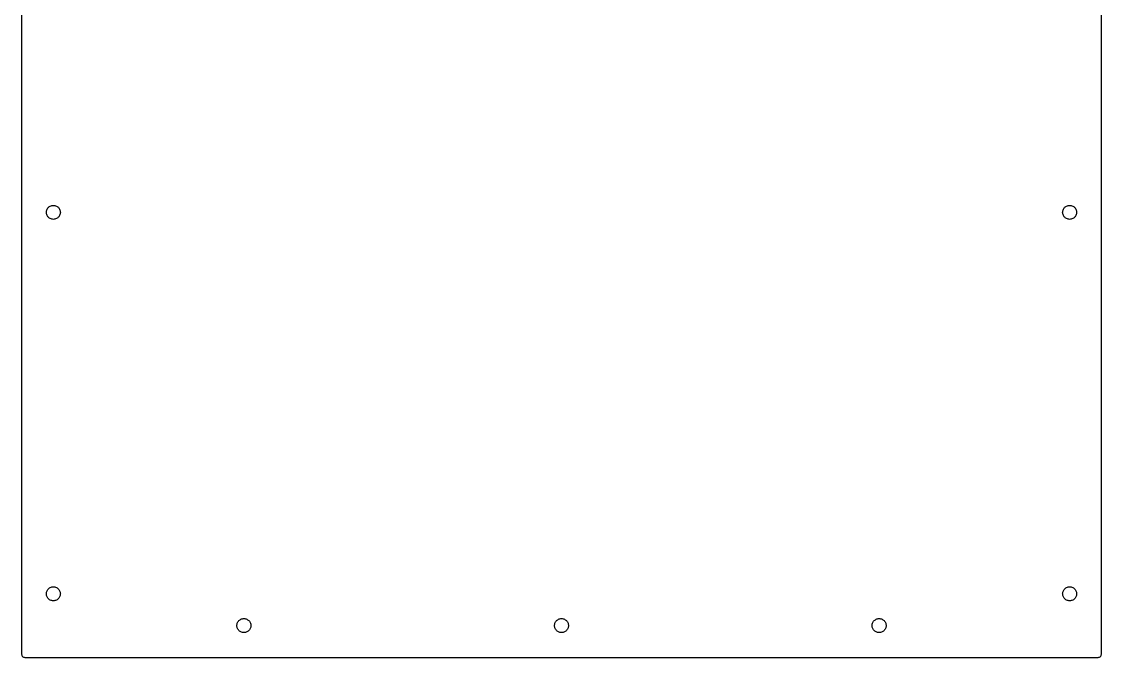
# Model space of a CAD drawing. Header units: metres. Extents: x -170 to 170, y -200 to 200.
# Drawn here: x -170 to 170, y -200 to 0 of the extents above; entities that cross this region are included whole.
import ezdxf

# ---------------------------------------------------------------- set-up
doc = ezdxf.new("R2010")
doc.units = ezdxf.units.M

msp = doc.modelspace()

# ---------------------------------------------------------------- linework, layer by layer
for p, q in [((-170, 199), (-170, -199)), ((170, -199), (170, 199)), ((-160.246, -57.8138), (-160, -57.8)), ((-160, -57.8), (-159.754, -57.8138)), ((159.754, -57.8138), (160, -57.8)), ((160, -57.8), (160.246, -57.8138)), ((-162.2, -60), (-162.186, -59.7537)), ((-162.186, -60.2463), (-162.2, -60)), ((-162.186, -59.7537), (-162.145, -59.5105)), ((-162.145, -60.4895), (-162.186, -60.2463)), ((-162.145, -59.5105), (-162.077, -59.2734)), ((-162.077, -60.7266), (-162.145, -60.4895)), ((-162.077, -59.2734), (-161.982, -59.0454)), ((-161.982, -60.9545), (-162.077, -60.7266)), ((-161.982, -59.0454), (-161.863, -58.8295)), ((-161.863, -61.1705), (-161.982, -60.9545)), ((-161.863, -58.8295), (-161.72, -58.6283)), ((-161.72, -61.3717), (-161.863, -61.1705)), ((-161.72, -58.6283), (-161.556, -58.4444)), ((-161.556, -58.4444), (-161.372, -58.28)), ((-161.372, -58.28), (-161.17, -58.1372)), ((-161.17, -58.1372), (-160.955, -58.0179)), ((-160.955, -58.0179), (-160.727, -57.9234)), ((-160.727, -57.9234), (-160.49, -57.8551)), ((-160.49, -57.8551), (-160.246, -57.8138)), ((-159.754, -57.8138), (-159.51, -57.8551)), ((-159.51, -57.8551), (-159.273, -57.9234)), ((-159.273, -57.9234), (-159.045, -58.0179)), ((-159.045, -58.0179), (-158.83, -58.1372)), ((-158.83, -58.1372), (-158.628, -58.28)), ((-158.628, -58.28), (-158.444, -58.4444)), ((-158.444, -58.4444), (-158.28, -58.6283)), ((-158.28, -58.6283), (-158.137, -58.8295)), ((-158.137, -61.1705), (-158.28, -61.3717)), ((-158.137, -58.8295), (-158.018, -59.0454)), ((-158.018, -60.9545), (-158.137, -61.1705)), ((-158.018, -59.0454), (-157.923, -59.2734)), ((-157.923, -60.7266), (-158.018, -60.9545)), ((-157.923, -59.2734), (-157.855, -59.5105)), ((-157.855, -60.4895), (-157.923, -60.7266)), ((-157.855, -59.5105), (-157.814, -59.7537)), ((-157.814, -60.2463), (-157.855, -60.4895)), ((-157.814, -59.7537), (-157.8, -60)), ((-157.8, -60), (-157.814, -60.2463)), ((157.8, -60), (157.814, -59.7537)), ((157.814, -60.2463), (157.8, -60)), ((157.814, -59.7537), (157.855, -59.5105)), ((157.855, -60.4895), (157.814, -60.2463)), ((157.855, -59.5105), (157.923, -59.2734)), ((157.923, -60.7266), (157.855, -60.4895)), ((157.923, -59.2734), (158.018, -59.0454)), ((158.018, -60.9545), (157.923, -60.7266)), ((158.018, -59.0454), (158.137, -58.8295)), ((158.137, -61.1705), (158.018, -60.9545)), ((158.137, -58.8295), (158.28, -58.6283)), ((158.28, -61.3717), (158.137, -61.1705)), ((158.28, -58.6283), (158.444, -58.4444)), ((158.444, -58.4444), (158.628, -58.28)), ((158.628, -58.28), (158.83, -58.1372)), ((158.83, -58.1372), (159.045, -58.0179)), ((159.045, -58.0179), (159.273, -57.9234)), ((159.273, -57.9234), (159.51, -57.8551)), ((159.51, -57.8551), (159.754, -57.8138)), ((160.246, -57.8138), (160.49, -57.8551)), ((160.49, -57.8551), (160.727, -57.9234)), ((160.727, -57.9234), (160.955, -58.0179)), ((160.955, -58.0179), (161.17, -58.1372)), ((161.17, -58.1372), (161.372, -58.28)), ((161.372, -58.28), (161.556, -58.4444)), ((161.556, -58.4444), (161.72, -58.6283)), ((161.72, -58.6283), (161.863, -58.8295)), ((161.863, -61.1705), (161.72, -61.3717)), ((161.863, -58.8295), (161.982, -59.0454)), ((161.982, -60.9545), (161.863, -61.1705)), ((161.982, -59.0454), (162.077, -59.2734)), ((162.077, -60.7266), (161.982, -60.9545)), ((162.077, -59.2734), (162.145, -59.5105)), ((162.145, -60.4895), (162.077, -60.7266)), ((162.145, -59.5105), (162.186, -59.7537)), ((162.186, -60.2463), (162.145, -60.4895)), ((162.186, -59.7537), (162.2, -60)), ((162.2, -60), (162.186, -60.2463)), ((-161.556, -61.5556), (-161.72, -61.3717)), ((-161.372, -61.72), (-161.556, -61.5556)), ((-161.17, -61.8628), (-161.372, -61.72)), ((-160.955, -61.9821), (-161.17, -61.8628)), ((-160.727, -62.0765), (-160.955, -61.9821)), ((-160.49, -62.1448), (-160.727, -62.0765)), ((-160.246, -62.1862), (-160.49, -62.1448)), ((-160, -62.2), (-160.246, -62.1862)), ((-159.754, -62.1862), (-160, -62.2)), ((-159.51, -62.1448), (-159.754, -62.1862)), ((-159.273, -62.0765), (-159.51, -62.1448)), ((-159.045, -61.9821), (-159.273, -62.0765)), ((-158.83, -61.8628), (-159.045, -61.9821)), ((-158.628, -61.72), (-158.83, -61.8628)), ((-158.444, -61.5556), (-158.628, -61.72)), ((-158.28, -61.3717), (-158.444, -61.5556)), ((158.444, -61.5556), (158.28, -61.3717)), ((158.628, -61.72), (158.444, -61.5556)), ((158.83, -61.8628), (158.628, -61.72)), ((159.045, -61.9821), (158.83, -61.8628)), ((159.273, -62.0765), (159.045, -61.9821)), ((159.51, -62.1448), (159.273, -62.0765)), ((159.754, -62.1862), (159.51, -62.1448)), ((160, -62.2), (159.754, -62.1862)), ((160.246, -62.1862), (160, -62.2)), ((160.49, -62.1448), (160.246, -62.1862)), ((160.727, -62.0765), (160.49, -62.1448)), ((160.955, -61.9821), (160.727, -62.0765)), ((161.17, -61.8628), (160.955, -61.9821)), ((161.372, -61.72), (161.17, -61.8628)), ((161.556, -61.5556), (161.372, -61.72)), ((161.72, -61.3717), (161.556, -61.5556)), ((-162.2, -180), (-162.186, -179.754)), ((-162.186, -180.246), (-162.2, -180)), ((-162.186, -179.754), (-162.145, -179.51)), ((-162.145, -179.51), (-162.077, -179.273)), ((-162.077, -179.273), (-161.982, -179.045)), ((-161.982, -179.045), (-161.863, -178.83)), ((-161.863, -178.83), (-161.72, -178.628)), ((-161.72, -178.628), (-161.556, -178.444)), ((-161.556, -178.444), (-161.372, -178.28)), ((-161.372, -178.28), (-161.17, -178.137)), ((-161.17, -178.137), (-160.955, -178.018)), ((-160.955, -178.018), (-160.727, -177.923)), ((-160.727, -177.923), (-160.49, -177.855)), ((-160.49, -177.855), (-160.246, -177.814)), ((-160.246, -177.814), (-160, -177.8)), ((-160, -177.8), (-159.754, -177.814)), ((-159.754, -177.814), (-159.51, -177.855)), ((-159.51, -177.855), (-159.273, -177.923)), ((-159.273, -177.923), (-159.045, -178.018)), ((-159.045, -178.018), (-158.83, -178.137)), ((-158.83, -178.137), (-158.628, -178.28)), ((-158.628, -178.28), (-158.444, -178.444)), ((-158.444, -178.444), (-158.28, -178.628)), ((-158.28, -178.628), (-158.137, -178.83)), ((-158.137, -178.83), (-158.018, -179.045)), ((-158.018, -179.045), (-157.923, -179.273)), ((-157.923, -179.273), (-157.855, -179.51)), ((-157.855, -179.51), (-157.814, -179.754)), ((-157.814, -179.754), (-157.8, -180)), ((-157.8, -180), (-157.814, -180.246)), ((157.8, -180), (157.814, -179.754)), ((157.814, -180.246), (157.8, -180)), ((157.814, -179.754), (157.855, -179.51)), ((157.855, -179.51), (157.923, -179.273)), ((157.923, -179.273), (158.018, -179.045)), ((158.018, -179.045), (158.137, -178.83)), ((158.137, -178.83), (158.28, -178.628)), ((158.28, -178.628), (158.444, -178.444)), ((158.444, -178.444), (158.628, -178.28)), ((158.628, -178.28), (158.83, -178.137)), ((158.83, -178.137), (159.045, -178.018)), ((159.045, -178.018), (159.273, -177.923)), ((159.273, -177.923), (159.51, -177.855)), ((159.51, -177.855), (159.754, -177.814)), ((159.754, -177.814), (160, -177.8)), ((160, -177.8), (160.246, -177.814)), ((160.246, -177.814), (160.49, -177.855)), ((160.49, -177.855), (160.727, -177.923)), ((160.727, -177.923), (160.955, -178.018)), ((160.955, -178.018), (161.17, -178.137)), ((161.17, -178.137), (161.372, -178.28)), ((161.372, -178.28), (161.556, -178.444)), ((161.556, -178.444), (161.72, -178.628)), ((161.72, -178.628), (161.863, -178.83)), ((161.863, -178.83), (161.982, -179.045)), ((161.982, -179.045), (162.077, -179.273)), ((162.077, -179.273), (162.145, -179.51)), ((162.145, -179.51), (162.186, -179.754)), ((162.186, -179.754), (162.2, -180)), ((162.2, -180), (162.186, -180.246)), ((-162.145, -180.49), (-162.186, -180.246)), ((-162.077, -180.727), (-162.145, -180.49)), ((-161.982, -180.955), (-162.077, -180.727)), ((-161.863, -181.17), (-161.982, -180.955)), ((-161.72, -181.372), (-161.863, -181.17)), ((-161.556, -181.556), (-161.72, -181.372)), ((-161.372, -181.72), (-161.556, -181.556)), ((-161.17, -181.863), (-161.372, -181.72)), ((-160.955, -181.982), (-161.17, -181.863)), ((-160.727, -182.077), (-160.955, -181.982)), ((-160.49, -182.145), (-160.727, -182.077)), ((-160.246, -182.186), (-160.49, -182.145)), ((-160, -182.2), (-160.246, -182.186)), ((-159.754, -182.186), (-160, -182.2)), ((-159.51, -182.145), (-159.754, -182.186)), ((-159.273, -182.077), (-159.51, -182.145)), ((-159.045, -181.982), (-159.273, -182.077)), ((-158.83, -181.863), (-159.045, -181.982)), ((-158.628, -181.72), (-158.83, -181.863)), ((-158.444, -181.556), (-158.628, -181.72)), ((-158.28, -181.372), (-158.444, -181.556)), ((-158.137, -181.17), (-158.28, -181.372)), ((-158.018, -180.955), (-158.137, -181.17)), ((-157.923, -180.727), (-158.018, -180.955)), ((-157.855, -180.49), (-157.923, -180.727)), ((-157.814, -180.246), (-157.855, -180.49)), ((157.855, -180.49), (157.814, -180.246)), ((157.923, -180.727), (157.855, -180.49)), ((158.018, -180.955), (157.923, -180.727)), ((158.137, -181.17), (158.018, -180.955)), ((158.28, -181.372), (158.137, -181.17)), ((158.444, -181.556), (158.28, -181.372)), ((158.628, -181.72), (158.444, -181.556)), ((158.83, -181.863), (158.628, -181.72)), ((159.045, -181.982), (158.83, -181.863)), ((159.273, -182.077), (159.045, -181.982)), ((159.51, -182.145), (159.273, -182.077)), ((159.754, -182.186), (159.51, -182.145)), ((160, -182.2), (159.754, -182.186)), ((160.246, -182.186), (160, -182.2)), ((160.49, -182.145), (160.246, -182.186)), ((160.727, -182.077), (160.49, -182.145)), ((160.955, -181.982), (160.727, -182.077)), ((161.17, -181.863), (160.955, -181.982)), ((161.372, -181.72), (161.17, -181.863)), ((161.556, -181.556), (161.372, -181.72)), ((161.72, -181.372), (161.556, -181.556)), ((161.863, -181.17), (161.72, -181.372)), ((161.982, -180.955), (161.863, -181.17)), ((162.077, -180.727), (161.982, -180.955)), ((162.145, -180.49), (162.077, -180.727)), ((162.186, -180.246), (162.145, -180.49)), ((-102.2, -190), (-102.186, -189.754)), ((-102.186, -190.246), (-102.2, -190)), ((-102.186, -189.754), (-102.145, -189.51)), ((-102.145, -190.49), (-102.186, -190.246)), ((-102.145, -189.51), (-102.077, -189.273)), ((-102.077, -189.273), (-101.982, -189.045)), ((-101.982, -189.045), (-101.863, -188.83)), ((-101.863, -188.83), (-101.72, -188.628)), ((-101.72, -188.628), (-101.556, -188.444)), ((-101.556, -188.444), (-101.372, -188.28)), ((-101.372, -188.28), (-101.17, -188.137)), ((-101.17, -188.137), (-100.955, -188.018)), ((-100.955, -188.018), (-100.727, -187.923)), ((-100.727, -187.923), (-100.49, -187.855)), ((-100.49, -187.855), (-100.246, -187.814)), ((-100.246, -187.814), (-100, -187.8)), ((-100, -187.8), (-99.7537, -187.814)), ((-99.7537, -187.814), (-99.5105, -187.855)), ((-99.5105, -187.855), (-99.2734, -187.923)), ((-99.2734, -187.923), (-99.0454, -188.018)), ((-99.0454, -188.018), (-98.8295, -188.137)), ((-98.8295, -188.137), (-98.6283, -188.28)), ((-98.6283, -188.28), (-98.4444, -188.444)), ((-98.4444, -188.444), (-98.28, -188.628)), ((-98.28, -188.628), (-98.1372, -188.83)), ((-98.1372, -188.83), (-98.0179, -189.045)), ((-98.0179, -189.045), (-97.9234, -189.273)), ((-97.9234, -189.273), (-97.8551, -189.51)), ((-97.8551, -189.51), (-97.8138, -189.754)), ((-97.8138, -190.246), (-97.8551, -190.49)), ((-97.8138, -189.754), (-97.8, -190)), ((-97.8, -190), (-97.8138, -190.246)), ((-2.2, -190), (-2.18616, -189.754)), ((-2.18616, -190.246), (-2.2, -190)), ((-2.18616, -189.754), (-2.14484, -189.51)), ((-2.14484, -190.49), (-2.18616, -190.246)), ((-2.14484, -189.51), (-2.07654, -189.273)), ((-2.07654, -189.273), (-1.98212, -189.045)), ((-1.98212, -189.045), (-1.86279, -188.83)), ((-1.86279, -188.83), (-1.72002, -188.628)), ((-1.72002, -188.628), (-1.55563, -188.444)), ((-1.55563, -188.444), (-1.37167, -188.28)), ((-1.37167, -188.28), (-1.17046, -188.137)), ((-1.17046, -188.137), (-0.95454, -188.018)), ((-0.95454, -188.018), (-0.72661, -187.923)), ((-0.72661, -187.923), (-0.48953, -187.855)), ((-0.48953, -187.855), (-0.24631, -187.814)), ((-0.24631, -187.814), (0, -187.8)), ((0, -187.8), (0.24631, -187.814)), ((0.24631, -187.814), (0.48953, -187.855)), ((0.48953, -187.855), (0.72661, -187.923)), ((0.72661, -187.923), (0.95454, -188.018)), ((0.95454, -188.018), (1.17046, -188.137)), ((1.17046, -188.137), (1.37167, -188.28)), ((1.37167, -188.28), (1.55563, -188.444)), ((1.55563, -188.444), (1.72002, -188.628)), ((1.72002, -188.628), (1.86279, -188.83)), ((1.86279, -188.83), (1.98212, -189.045)), ((1.98212, -189.045), (2.07654, -189.273)), ((2.07654, -189.273), (2.14484, -189.51)), ((2.14484, -189.51), (2.18616, -189.754)), ((2.18616, -190.246), (2.14484, -190.49)), ((2.18616, -189.754), (2.2, -190)), ((2.2, -190), (2.18616, -190.246)), ((97.8, -190), (97.8138, -189.754)), ((97.8138, -190.246), (97.8, -190)), ((97.8138, -189.754), (97.8551, -189.51)), ((97.8551, -190.49), (97.8138, -190.246)), ((97.8551, -189.51), (97.9234, -189.273)), ((97.9234, -189.273), (98.0179, -189.045)), ((98.0179, -189.045), (98.1372, -188.83)), ((98.1372, -188.83), (98.28, -188.628)), ((98.28, -188.628), (98.4444, -188.444)), ((98.4444, -188.444), (98.6283, -188.28)), ((98.6283, -188.28), (98.8295, -188.137)), ((98.8295, -188.137), (99.0454, -188.018)), ((99.0454, -188.018), (99.2734, -187.923)), ((99.2734, -187.923), (99.5105, -187.855)), ((99.5105, -187.855), (99.7537, -187.814)), ((99.7537, -187.814), (100, -187.8)), ((100, -187.8), (100.246, -187.814)), ((100.246, -187.814), (100.49, -187.855)), ((100.49, -187.855), (100.727, -187.923)), ((100.727, -187.923), (100.955, -188.018)), ((100.955, -188.018), (101.17, -188.137)), ((101.17, -188.137), (101.372, -188.28)), ((101.372, -188.28), (101.556, -188.444)), ((101.556, -188.444), (101.72, -188.628)), ((101.72, -188.628), (101.863, -188.83)), ((101.863, -188.83), (101.982, -189.045)), ((101.982, -189.045), (102.077, -189.273)), ((102.077, -189.273), (102.145, -189.51)), ((102.145, -189.51), (102.186, -189.754)), ((102.186, -190.246), (102.145, -190.49)), ((102.186, -189.754), (102.2, -190)), ((102.2, -190), (102.186, -190.246)), ((-102.077, -190.727), (-102.145, -190.49)), ((-101.982, -190.955), (-102.077, -190.727)), ((-101.863, -191.17), (-101.982, -190.955)), ((-101.72, -191.372), (-101.863, -191.17)), ((-101.556, -191.556), (-101.72, -191.372)), ((-101.372, -191.72), (-101.556, -191.556)), ((-101.17, -191.863), (-101.372, -191.72)), ((-100.955, -191.982), (-101.17, -191.863)), ((-100.727, -192.077), (-100.955, -191.982)), ((-100.49, -192.145), (-100.727, -192.077)), ((-100.246, -192.186), (-100.49, -192.145)), ((-100, -192.2), (-100.246, -192.186)), ((-99.7537, -192.186), (-100, -192.2)), ((-99.5105, -192.145), (-99.7537, -192.186)), ((-99.2734, -192.077), (-99.5105, -192.145)), ((-99.0454, -191.982), (-99.2734, -192.077)), ((-98.8295, -191.863), (-99.0454, -191.982)), ((-98.6283, -191.72), (-98.8295, -191.863)), ((-98.4444, -191.556), (-98.6283, -191.72)), ((-98.28, -191.372), (-98.4444, -191.556)), ((-98.1372, -191.17), (-98.28, -191.372)), ((-98.0179, -190.955), (-98.1372, -191.17)), ((-97.9234, -190.727), (-98.0179, -190.955)), ((-97.8551, -190.49), (-97.9234, -190.727)), ((-2.07654, -190.727), (-2.14484, -190.49)), ((-1.98212, -190.955), (-2.07654, -190.727)), ((-1.86279, -191.17), (-1.98212, -190.955)), ((-1.72002, -191.372), (-1.86279, -191.17)), ((-1.55563, -191.556), (-1.72002, -191.372)), ((-1.37167, -191.72), (-1.55563, -191.556)), ((-1.17046, -191.863), (-1.37167, -191.72)), ((-0.95454, -191.982), (-1.17046, -191.863)), ((-0.72661, -192.077), (-0.95454, -191.982)), ((-0.48953, -192.145), (-0.72661, -192.077)), ((-0.24631, -192.186), (-0.48953, -192.145)), ((0, -192.2), (-0.24631, -192.186)), ((0.24631, -192.186), (0, -192.2)), ((0.48953, -192.145), (0.24631, -192.186)), ((0.72661, -192.077), (0.48953, -192.145)), ((0.95454, -191.982), (0.72661, -192.077)), ((1.17046, -191.863), (0.95454, -191.982)), ((1.37167, -191.72), (1.17046, -191.863)), ((1.55563, -191.556), (1.37167, -191.72)), ((1.72002, -191.372), (1.55563, -191.556)), ((1.86279, -191.17), (1.72002, -191.372)), ((1.98212, -190.955), (1.86279, -191.17)), ((2.07654, -190.727), (1.98212, -190.955)), ((2.14484, -190.49), (2.07654, -190.727)), ((97.9234, -190.727), (97.8551, -190.49)), ((98.0179, -190.955), (97.9234, -190.727)), ((98.1372, -191.17), (98.0179, -190.955)), ((98.28, -191.372), (98.1372, -191.17)), ((98.4444, -191.556), (98.28, -191.372)), ((98.6283, -191.72), (98.4444, -191.556)), ((98.8295, -191.863), (98.6283, -191.72)), ((99.0454, -191.982), (98.8295, -191.863)), ((99.2734, -192.077), (99.0454, -191.982)), ((99.5105, -192.145), (99.2734, -192.077)), ((99.7537, -192.186), (99.5105, -192.145)), ((100, -192.2), (99.7537, -192.186)), ((100.246, -192.186), (100, -192.2)), ((100.49, -192.145), (100.246, -192.186)), ((100.727, -192.077), (100.49, -192.145)), ((100.955, -191.982), (100.727, -192.077)), ((101.17, -191.863), (100.955, -191.982)), ((101.372, -191.72), (101.17, -191.863)), ((101.556, -191.556), (101.372, -191.72)), ((101.72, -191.372), (101.556, -191.556)), ((101.863, -191.17), (101.72, -191.372)), ((101.982, -190.955), (101.863, -191.17)), ((102.077, -190.727), (101.982, -190.955)), ((102.145, -190.49), (102.077, -190.727)), ((-170, -199), (-169.975, -199.223)), ((-169.975, -199.223), (-169.901, -199.434)), ((-169.901, -199.434), (-169.782, -199.623)), ((-169.782, -199.623), (-169.623, -199.782)), ((-169.623, -199.782), (-169.434, -199.901)), ((-169.434, -199.901), (-169.223, -199.975)), ((-169.223, -199.975), (-169, -200)), ((-169, -200), (169, -200)), ((169, -200), (169.223, -199.975)), ((169.223, -199.975), (169.434, -199.901)), ((169.434, -199.901), (169.623, -199.782)), ((169.623, -199.782), (169.782, -199.623)), ((169.782, -199.623), (169.901, -199.434)), ((169.901, -199.434), (169.975, -199.223)), ((169.975, -199.223), (170, -199))]:
    msp.add_line(p, q)

doc.saveas('drawing.dxf')
